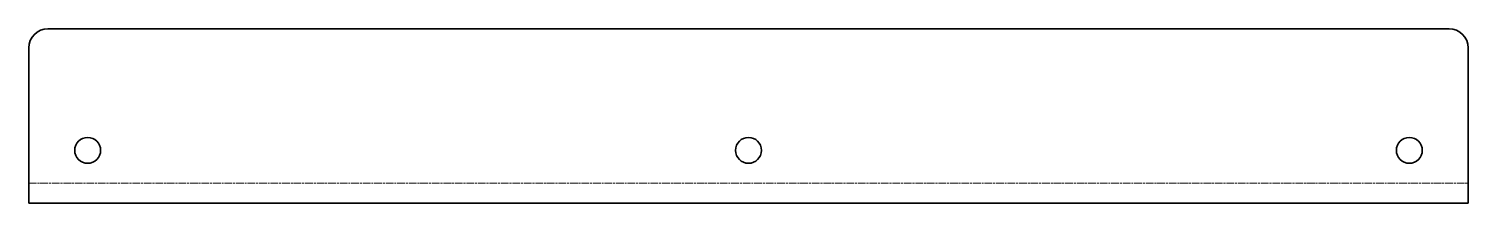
# Model space of a CAD drawing. Header units: millimetres. Extents: x 0 to 450, y 0 to 55.
import ezdxf

# ---------------------------------------------------------------- set-up
doc = ezdxf.new("R2010")
doc.units = ezdxf.units.MM
doc.linetypes.add('Chain', pattern=[13.68, 9.12, -1.14, 2.28, -1.14])
doc.layers.add('SIMUMAK Bend Centerline (ISO)', color=7, linetype='Chain', lineweight=9)
doc.layers.add('SIMUMAK Visible (ISO)', color=7, linetype='Continuous', lineweight=35)

# ---------------------------------------------------------------- blocks, each defined once
blk = doc.blocks.new('3DF-V016-PRES001_Sheet_2_3DF-V016-PRES001~2')
at = {"layer": 'SIMUMAK Bend Centerline (ISO)', "ltscale": 0.263158}
blk.add_line((-225, -21), (225, -21), dxfattribs=at)
at = {"layer": 'SIMUMAK Visible (ISO)'}
for p, q in [((219, 27.26), (-219, 27.26)), ((-225, -27.26), (-225, 21.26)), ((225, -27.26), (225, 21.26)), ((225, -27.26), (-225, -27.26))]:
    blk.add_line(p, q, dxfattribs=at)
for centre in [(-206.6, -10.74), (0, -10.74), (206.6, -10.74)]:
    blk.add_circle(centre, 4.05, dxfattribs=at)
at = {"layer": 'SIMUMAK Visible (ISO)', "extrusion": (0, 0, -1)}
for centre, start, end in [((219, 21.26), 0, 90), ((-219, 21.26), 90, 180)]:
    blk.add_arc(centre, 6, start, end, dxfattribs=at)

msp = doc.modelspace()

# ---------------------------------------------------------------- block references
msp.add_blockref('3DF-V016-PRES001_Sheet_2_3DF-V016-PRES001~2', (225, 27.26))

doc.saveas('drawing.dxf')
